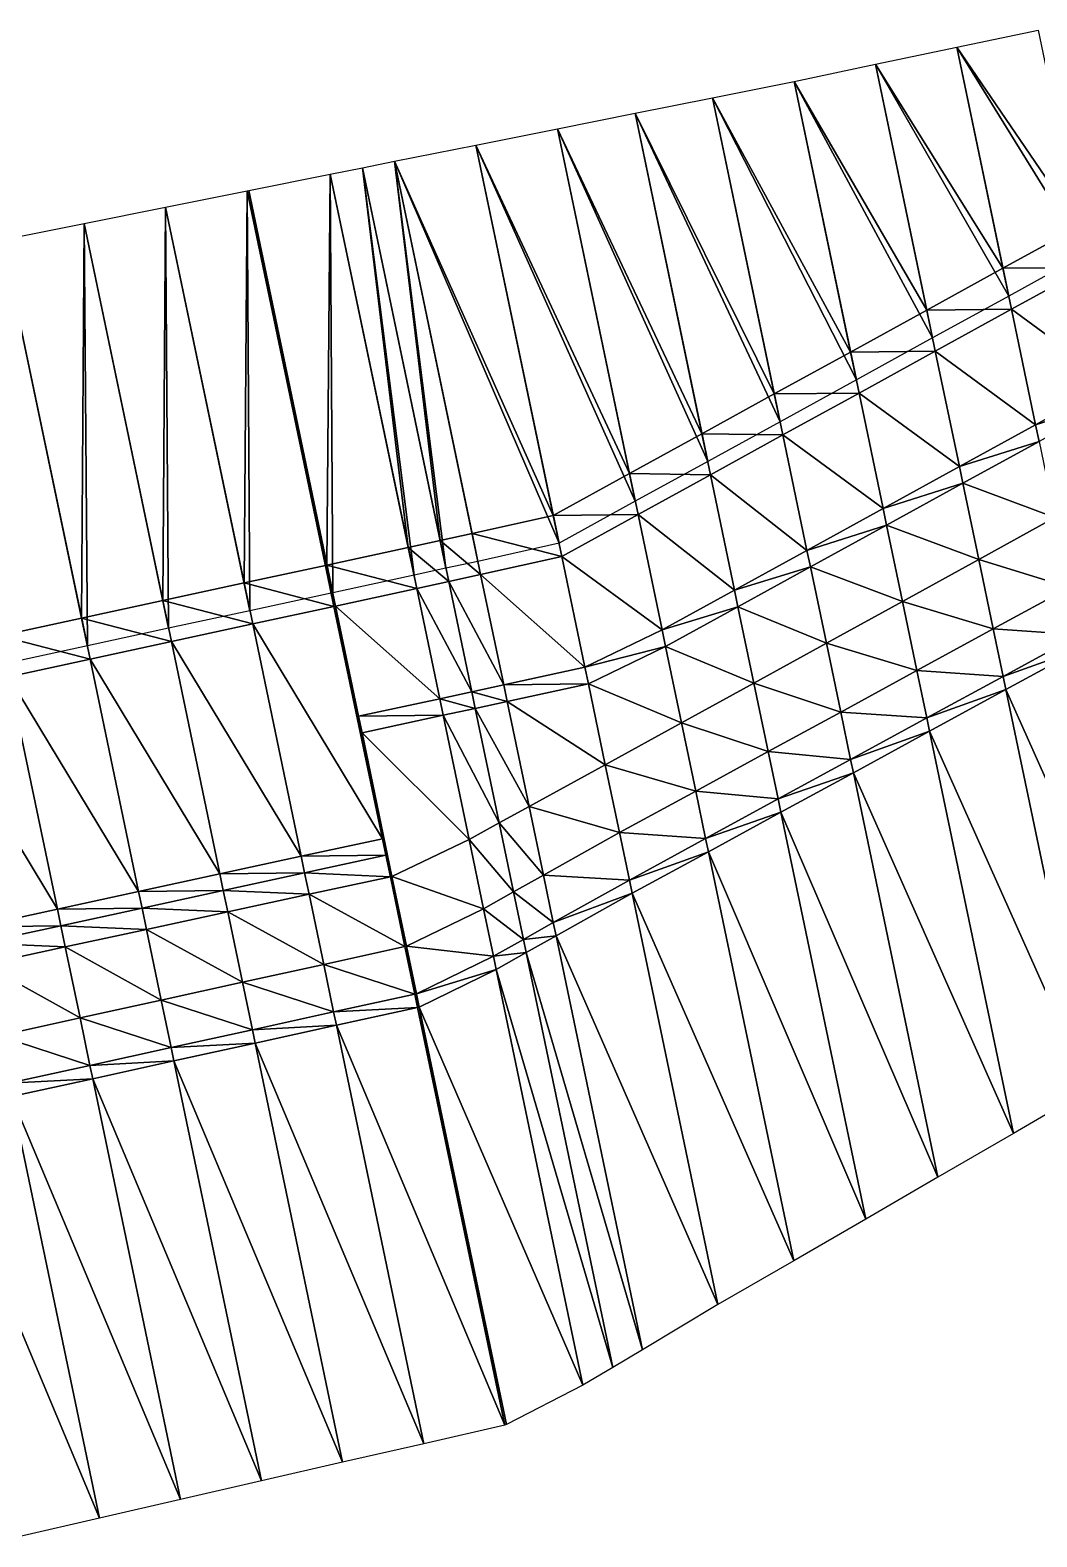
# Model space of a CAD drawing. Header units: metres. Extents: x 1882598 to 1885460, y 3171405 to 3171756.
# Drawn here: x 1883361.05 to 1883373.16, y 3171629.81 to 3171647.92 of the extents above; entities that cross this region are included whole.
import ezdxf

# ---------------------------------------------------------------- set-up
doc = ezdxf.new("R2010")
doc.units = ezdxf.units.M
doc.header["$MEASUREMENT"] = 0
doc.layers.add('Triangles surfaces projet', color=7, linetype='Continuous', true_color=0x848484)

msp = doc.modelspace()

# ---------------------------------------------------------------- linework, layer by layer
at = {"layer": 'Triangles surfaces projet'}
for points in [[(1883372.2, 3171647.718, 150.396), (1883373.179, 3171647.924, 150.397), (1883373.671, 3171645.563, 150.339), (1883372.2, 3171647.718, 150.396)], [(1883373.179, 3171647.924, 150.75), (1883373.741, 3171645.229, 150.681), (1883372.2, 3171647.718, 150.749), (1883373.179, 3171647.924, 150.75)], [(1883372.755, 3171645.06, 150.331), (1883371.221, 3171647.513, 150.395), (1883372.2, 3171647.718, 150.396), (1883372.755, 3171645.06, 150.331)], [(1883372.2, 3171647.718, 150.749), (1883372.825, 3171644.726, 150.672), (1883371.221, 3171647.513, 150.748), (1883372.2, 3171647.718, 150.749)], [(1883373.671, 3171645.563, 150.339), (1883372.755, 3171645.06, 150.331), (1883372.2, 3171647.718, 150.396), (1883373.671, 3171645.563, 150.339)], [(1883373.741, 3171645.229, 150.681), (1883372.825, 3171644.726, 150.672), (1883372.2, 3171647.718, 150.749), (1883373.741, 3171645.229, 150.681)], [(1883371.221, 3171647.513, 150.395), (1883371.838, 3171644.556, 150.322), (1883370.243, 3171647.307, 150.395), (1883371.221, 3171647.513, 150.395)], [(1883371.221, 3171647.513, 150.748), (1883371.908, 3171644.222, 150.664), (1883370.243, 3171647.307, 150.747), (1883371.221, 3171647.513, 150.748)], [(1883371.221, 3171647.513, 150.395), (1883372.755, 3171645.06, 150.331), (1883371.838, 3171644.556, 150.322), (1883371.221, 3171647.513, 150.395)], [(1883372.825, 3171644.726, 150.672), (1883371.908, 3171644.222, 150.664), (1883371.221, 3171647.513, 150.748), (1883372.825, 3171644.726, 150.672)], [(1883370.243, 3171647.307, 150.395), (1883370.922, 3171644.053, 150.314), (1883369.262, 3171647.111, 150.394), (1883370.243, 3171647.307, 150.395)], [(1883370.243, 3171647.307, 150.747), (1883370.992, 3171643.719, 150.656), (1883369.262, 3171647.111, 150.747), (1883370.243, 3171647.307, 150.747)], [(1883370.922, 3171644.053, 150.314), (1883370.243, 3171647.307, 150.395), (1883371.838, 3171644.556, 150.322), (1883370.922, 3171644.053, 150.314)], [(1883371.908, 3171644.222, 150.664), (1883370.992, 3171643.719, 150.656), (1883370.243, 3171647.307, 150.747), (1883371.908, 3171644.222, 150.664)], [(1883369.262, 3171647.111, 150.394), (1883370.005, 3171643.55, 150.306), (1883368.33, 3171646.924, 150.394), (1883369.262, 3171647.111, 150.394)], [(1883369.262, 3171647.111, 150.747), (1883370.075, 3171643.215, 150.647), (1883368.33, 3171646.924, 150.746), (1883369.262, 3171647.111, 150.747)], [(1883369.262, 3171647.111, 150.394), (1883370.922, 3171644.053, 150.314), (1883370.005, 3171643.55, 150.306), (1883369.262, 3171647.111, 150.394)], [(1883370.992, 3171643.719, 150.656), (1883370.075, 3171643.215, 150.647), (1883369.262, 3171647.111, 150.747), (1883370.992, 3171643.719, 150.656)], [(1883369.134, 3171643.071, 150.298), (1883367.397, 3171646.738, 150.393), (1883368.33, 3171646.924, 150.394), (1883369.134, 3171643.071, 150.298)], [(1883368.33, 3171646.924, 150.746), (1883369.204, 3171642.737, 150.639), (1883367.397, 3171646.738, 150.746), (1883368.33, 3171646.924, 150.746)], [(1883368.33, 3171646.924, 150.394), (1883370.005, 3171643.55, 150.306), (1883369.134, 3171643.071, 150.298), (1883368.33, 3171646.924, 150.394)], [(1883370.075, 3171643.215, 150.647), (1883369.204, 3171642.737, 150.639), (1883368.33, 3171646.924, 150.746), (1883370.075, 3171643.215, 150.647)], [(1883367.397, 3171646.738, 150.393), (1883368.263, 3171642.593, 150.29), (1883366.417, 3171646.542, 150.393), (1883367.397, 3171646.738, 150.393)], [(1883367.397, 3171646.738, 150.746), (1883368.333, 3171642.258, 150.631), (1883366.417, 3171646.542, 150.745), (1883367.397, 3171646.738, 150.746)], [(1883367.397, 3171646.738, 150.393), (1883369.134, 3171643.071, 150.298), (1883368.263, 3171642.593, 150.29), (1883367.397, 3171646.738, 150.393)], [(1883369.204, 3171642.737, 150.639), (1883368.333, 3171642.258, 150.631), (1883367.397, 3171646.738, 150.746), (1883369.204, 3171642.737, 150.639)], [(1883365.436, 3171646.346, 150.392), (1883366.417, 3171646.542, 150.393), (1883367.346, 3171642.089, 150.281), (1883365.436, 3171646.346, 150.392)], [(1883366.417, 3171646.542, 150.745), (1883367.416, 3171641.755, 150.623), (1883365.436, 3171646.346, 150.745), (1883366.417, 3171646.542, 150.745)], [(1883367.346, 3171642.089, 150.281), (1883366.417, 3171646.542, 150.393), (1883368.263, 3171642.593, 150.29), (1883367.346, 3171642.089, 150.281)], [(1883368.333, 3171642.258, 150.631), (1883367.416, 3171641.755, 150.623), (1883366.417, 3171646.542, 150.745), (1883368.333, 3171642.258, 150.631)], [(1883365.986, 3171641.787, 150.28), (1883365.051, 3171646.269, 150.392), (1883365.436, 3171646.346, 150.392), (1883365.986, 3171641.787, 150.28)], [(1883365.436, 3171646.346, 150.745), (1883366.056, 3171641.452, 150.621), (1883365.051, 3171646.269, 150.744), (1883365.436, 3171646.346, 150.745)], [(1883367.346, 3171642.089, 150.281), (1883366.371, 3171641.87, 150.28), (1883365.436, 3171646.346, 150.392), (1883367.346, 3171642.089, 150.281)], [(1883365.986, 3171641.787, 150.28), (1883365.436, 3171646.346, 150.392), (1883366.371, 3171641.87, 150.28), (1883365.986, 3171641.787, 150.28)], [(1883366.44, 3171641.536, 150.622), (1883366.056, 3171641.452, 150.621), (1883365.436, 3171646.346, 150.745), (1883366.44, 3171641.536, 150.622)], [(1883367.416, 3171641.755, 150.623), (1883366.44, 3171641.536, 150.622), (1883365.436, 3171646.346, 150.745), (1883367.416, 3171641.755, 150.623)], [(1883363.684, 3171645.996, 150.391), (1883364.665, 3171646.192, 150.392), (1883364.625, 3171641.492, 150.278), (1883363.684, 3171645.996, 150.391)], [(1883364.665, 3171646.192, 150.744), (1883364.694, 3171641.158, 150.62), (1883363.684, 3171645.996, 150.744), (1883364.665, 3171646.192, 150.744)], [(1883365.602, 3171641.704, 150.279), (1883364.625, 3171641.492, 150.278), (1883364.665, 3171646.192, 150.392), (1883365.602, 3171641.704, 150.279)], [(1883365.051, 3171646.269, 150.392), (1883365.602, 3171641.704, 150.279), (1883364.665, 3171646.192, 150.392), (1883365.051, 3171646.269, 150.392)], [(1883365.051, 3171646.269, 150.744), (1883365.672, 3171641.369, 150.621), (1883364.665, 3171646.192, 150.744), (1883365.051, 3171646.269, 150.744)], [(1883365.672, 3171641.369, 150.621), (1883364.694, 3171641.158, 150.62), (1883364.665, 3171646.192, 150.744), (1883365.672, 3171641.369, 150.621)], [(1883365.051, 3171646.269, 150.392), (1883365.986, 3171641.787, 150.28), (1883365.602, 3171641.704, 150.279), (1883365.051, 3171646.269, 150.392)], [(1883366.056, 3171641.452, 150.621), (1883365.672, 3171641.369, 150.621), (1883365.051, 3171646.269, 150.744), (1883366.056, 3171641.452, 150.621)], [(1883362.684, 3171645.796, 150.39), (1883363.665, 3171645.992, 150.391), (1883363.628, 3171641.277, 150.278), (1883362.684, 3171645.796, 150.39)], [(1883363.665, 3171645.992, 150.744), (1883363.697, 3171640.942, 150.619), (1883362.684, 3171645.796, 150.743), (1883363.665, 3171645.992, 150.744)], [(1883364.605, 3171641.488, 150.278), (1883363.628, 3171641.277, 150.278), (1883363.665, 3171645.992, 150.391), (1883364.605, 3171641.488, 150.278)], [(1883364.605, 3171641.488, 150.278), (1883363.665, 3171645.992, 150.391), (1883363.684, 3171645.996, 150.391), (1883364.605, 3171641.488, 150.278)], [(1883363.684, 3171645.996, 150.744), (1883364.675, 3171641.154, 150.62), (1883363.665, 3171645.992, 150.744), (1883363.684, 3171645.996, 150.744)], [(1883364.675, 3171641.154, 150.62), (1883363.697, 3171640.942, 150.619), (1883363.665, 3171645.992, 150.744), (1883364.675, 3171641.154, 150.62)], [(1883363.684, 3171645.996, 150.391), (1883364.625, 3171641.492, 150.278), (1883364.605, 3171641.488, 150.278), (1883363.684, 3171645.996, 150.391)], [(1883364.694, 3171641.158, 150.62), (1883364.675, 3171641.154, 150.62), (1883363.684, 3171645.996, 150.744), (1883364.694, 3171641.158, 150.62)], [(1883362.684, 3171645.796, 150.39), (1883362.65, 3171641.065, 150.277), (1883361.704, 3171645.6, 150.39), (1883362.684, 3171645.796, 150.39)], [(1883362.684, 3171645.796, 150.743), (1883362.72, 3171640.731, 150.618), (1883361.704, 3171645.6, 150.742), (1883362.684, 3171645.796, 150.743)], [(1883362.65, 3171641.065, 150.277), (1883362.684, 3171645.796, 150.39), (1883363.628, 3171641.277, 150.278), (1883362.65, 3171641.065, 150.277)], [(1883363.697, 3171640.942, 150.619), (1883362.72, 3171640.731, 150.618), (1883362.684, 3171645.796, 150.743), (1883363.697, 3171640.942, 150.619)], [(1883361.704, 3171645.6, 150.39), (1883361.673, 3171640.854, 150.276), (1883360.723, 3171645.404, 150.389), (1883361.704, 3171645.6, 150.39)], [(1883361.704, 3171645.6, 150.742), (1883361.743, 3171640.519, 150.617), (1883360.723, 3171645.404, 150.742), (1883361.704, 3171645.6, 150.742)], [(1883361.704, 3171645.6, 150.39), (1883362.65, 3171641.065, 150.277), (1883361.673, 3171640.854, 150.276), (1883361.704, 3171645.6, 150.39)], [(1883362.72, 3171640.731, 150.618), (1883361.743, 3171640.519, 150.617), (1883361.704, 3171645.6, 150.742), (1883362.72, 3171640.731, 150.618)], [(1883372.755, 3171645.06, 150.331), (1883373.671, 3171645.563, 150.339), (1883373.774, 3171645.07, 150.843), (1883372.755, 3171645.06, 150.331)], [(1883360.723, 3171645.404, 150.389), (1883361.673, 3171640.854, 150.276), (1883360.695, 3171640.642, 150.275), (1883360.723, 3171645.404, 150.389)], [(1883361.743, 3171640.519, 150.617), (1883360.765, 3171640.308, 150.616), (1883360.723, 3171645.404, 150.742), (1883361.743, 3171640.519, 150.617)], [(1883371.838, 3171644.556, 150.322), (1883372.755, 3171645.06, 150.331), (1883372.858, 3171644.567, 150.835), (1883371.838, 3171644.556, 150.322)], [(1883372.858, 3171644.567, 150.835), (1883372.755, 3171645.06, 150.331), (1883373.774, 3171645.07, 150.843), (1883372.858, 3171644.567, 150.835)], [(1883373.774, 3171645.07, 150.843), (1883374.064, 3171643.682, 150.872), (1883372.858, 3171644.567, 150.835), (1883373.774, 3171645.07, 150.843)], [(1883371.838, 3171644.556, 150.322), (1883371.941, 3171644.063, 150.826), (1883370.922, 3171644.053, 150.314), (1883371.838, 3171644.556, 150.322)], [(1883371.941, 3171644.063, 150.826), (1883371.838, 3171644.556, 150.322), (1883372.858, 3171644.567, 150.835), (1883371.941, 3171644.063, 150.826)], [(1883371.941, 3171644.063, 150.826), (1883372.858, 3171644.567, 150.835), (1883373.147, 3171643.178, 150.863), (1883371.941, 3171644.063, 150.826)], [(1883374.064, 3171643.682, 150.872), (1883373.147, 3171643.178, 150.863), (1883372.858, 3171644.567, 150.835), (1883374.064, 3171643.682, 150.872)], [(1883370.005, 3171643.55, 150.306), (1883370.922, 3171644.053, 150.314), (1883371.025, 3171643.56, 150.818), (1883370.005, 3171643.55, 150.306)], [(1883371.025, 3171643.56, 150.818), (1883370.922, 3171644.053, 150.314), (1883371.941, 3171644.063, 150.826), (1883371.025, 3171643.56, 150.818)], [(1883372.231, 3171642.675, 150.855), (1883371.025, 3171643.56, 150.818), (1883371.941, 3171644.063, 150.826), (1883372.231, 3171642.675, 150.855)], [(1883373.147, 3171643.178, 150.863), (1883372.231, 3171642.675, 150.855), (1883371.941, 3171644.063, 150.826), (1883373.147, 3171643.178, 150.863)], [(1883373.147, 3171643.178, 150.863), (1883374.064, 3171643.682, 150.872), (1883374.106, 3171643.482, 151.076), (1883373.147, 3171643.178, 150.863)], [(1883370.108, 3171643.056, 150.81), (1883369.134, 3171643.071, 150.298), (1883370.005, 3171643.55, 150.306), (1883370.108, 3171643.056, 150.81)], [(1883370.005, 3171643.55, 150.306), (1883371.025, 3171643.56, 150.818), (1883370.108, 3171643.056, 150.81), (1883370.005, 3171643.55, 150.306)], [(1883370.108, 3171643.056, 150.81), (1883371.025, 3171643.56, 150.818), (1883371.315, 3171642.171, 150.846), (1883370.108, 3171643.056, 150.81)], [(1883372.231, 3171642.675, 150.855), (1883371.315, 3171642.171, 150.846), (1883371.025, 3171643.56, 150.818), (1883372.231, 3171642.675, 150.855)], [(1883373.147, 3171643.178, 150.863), (1883374.106, 3171643.482, 151.076), (1883373.189, 3171642.978, 151.067), (1883373.147, 3171643.178, 150.863)], [(1883369.134, 3171643.071, 150.298), (1883369.237, 3171642.578, 150.802), (1883368.263, 3171642.593, 150.29), (1883369.134, 3171643.071, 150.298)], [(1883369.237, 3171642.578, 150.802), (1883369.134, 3171643.071, 150.298), (1883370.108, 3171643.056, 150.81), (1883369.237, 3171642.578, 150.802)], [(1883370.108, 3171643.056, 150.81), (1883370.398, 3171641.668, 150.838), (1883369.237, 3171642.578, 150.802), (1883370.108, 3171643.056, 150.81)], [(1883370.108, 3171643.056, 150.81), (1883371.315, 3171642.171, 150.846), (1883370.398, 3171641.668, 150.838), (1883370.108, 3171643.056, 150.81)], [(1883373.189, 3171642.978, 151.067), (1883372.231, 3171642.675, 150.855), (1883373.147, 3171643.178, 150.863), (1883373.189, 3171642.978, 151.067)], [(1883372.231, 3171642.675, 150.855), (1883373.189, 3171642.978, 151.067), (1883372.273, 3171642.475, 151.059), (1883372.231, 3171642.675, 150.855)], [(1883373.189, 3171642.978, 151.067), (1883373.381, 3171642.062, 151.086), (1883372.273, 3171642.475, 151.059), (1883373.189, 3171642.978, 151.067)], [(1883368.366, 3171642.099, 150.794), (1883367.346, 3171642.089, 150.281), (1883368.263, 3171642.593, 150.29), (1883368.366, 3171642.099, 150.794)], [(1883368.366, 3171642.099, 150.794), (1883368.263, 3171642.593, 150.29), (1883369.237, 3171642.578, 150.802), (1883368.366, 3171642.099, 150.794)], [(1883368.366, 3171642.099, 150.794), (1883369.237, 3171642.578, 150.802), (1883369.527, 3171641.19, 150.83), (1883368.366, 3171642.099, 150.794)], [(1883369.527, 3171641.19, 150.83), (1883369.237, 3171642.578, 150.802), (1883370.398, 3171641.668, 150.838), (1883369.527, 3171641.19, 150.83)], [(1883371.315, 3171642.171, 150.846), (1883372.231, 3171642.675, 150.855), (1883372.273, 3171642.475, 151.059), (1883371.315, 3171642.171, 150.846)], [(1883372.273, 3171642.475, 151.059), (1883371.356, 3171641.972, 151.05), (1883371.315, 3171642.171, 150.846), (1883372.273, 3171642.475, 151.059)], [(1883372.464, 3171641.558, 151.078), (1883371.356, 3171641.972, 151.05), (1883372.273, 3171642.475, 151.059), (1883372.464, 3171641.558, 151.078)], [(1883373.381, 3171642.062, 151.086), (1883372.464, 3171641.558, 151.078), (1883372.273, 3171642.475, 151.059), (1883373.381, 3171642.062, 151.086)], [(1883371.315, 3171642.171, 150.846), (1883371.356, 3171641.972, 151.05), (1883370.398, 3171641.668, 150.838), (1883371.315, 3171642.171, 150.846)], [(1883367.346, 3171642.089, 150.281), (1883367.449, 3171641.596, 150.785), (1883366.371, 3171641.87, 150.28), (1883367.346, 3171642.089, 150.281)], [(1883367.449, 3171641.596, 150.785), (1883367.346, 3171642.089, 150.281), (1883368.366, 3171642.099, 150.794), (1883367.449, 3171641.596, 150.785)], [(1883367.449, 3171641.596, 150.785), (1883368.366, 3171642.099, 150.794), (1883368.656, 3171640.711, 150.822), (1883367.449, 3171641.596, 150.785)], [(1883368.656, 3171640.711, 150.822), (1883368.366, 3171642.099, 150.794), (1883369.527, 3171641.19, 150.83), (1883368.656, 3171640.711, 150.822)], [(1883370.44, 3171641.468, 151.042), (1883370.398, 3171641.668, 150.838), (1883371.356, 3171641.972, 151.05), (1883370.44, 3171641.468, 151.042)], [(1883370.44, 3171641.468, 151.042), (1883371.356, 3171641.972, 151.05), (1883371.548, 3171641.055, 151.069), (1883370.44, 3171641.468, 151.042)], [(1883371.548, 3171641.055, 151.069), (1883371.356, 3171641.972, 151.05), (1883372.464, 3171641.558, 151.078), (1883371.548, 3171641.055, 151.069)], [(1883372.464, 3171641.558, 151.078), (1883373.381, 3171642.062, 151.086), (1883373.556, 3171641.223, 150.229), (1883372.464, 3171641.558, 151.078)], [(1883366.089, 3171641.293, 150.784), (1883365.602, 3171641.704, 150.279), (1883365.986, 3171641.787, 150.28), (1883366.089, 3171641.293, 150.784)], [(1883365.986, 3171641.787, 150.28), (1883366.371, 3171641.87, 150.28), (1883366.473, 3171641.377, 150.784), (1883365.986, 3171641.787, 150.28)], [(1883366.089, 3171641.293, 150.784), (1883365.986, 3171641.787, 150.28), (1883366.473, 3171641.377, 150.784), (1883366.089, 3171641.293, 150.784)], [(1883366.473, 3171641.377, 150.784), (1883366.371, 3171641.87, 150.28), (1883367.449, 3171641.596, 150.785), (1883366.473, 3171641.377, 150.784)], [(1883365.602, 3171641.704, 150.279), (1883365.705, 3171641.21, 150.783), (1883364.625, 3171641.492, 150.278), (1883365.602, 3171641.704, 150.279)], [(1883365.602, 3171641.704, 150.279), (1883366.089, 3171641.293, 150.784), (1883365.705, 3171641.21, 150.783), (1883365.602, 3171641.704, 150.279)], [(1883369.527, 3171641.19, 150.83), (1883370.398, 3171641.668, 150.838), (1883370.44, 3171641.468, 151.042), (1883369.527, 3171641.19, 150.83)], [(1883364.605, 3171641.488, 150.278), (1883364.708, 3171640.995, 150.782), (1883363.628, 3171641.277, 150.278), (1883364.605, 3171641.488, 150.278)], [(1883364.605, 3171641.488, 150.278), (1883364.625, 3171641.492, 150.278), (1883364.727, 3171640.999, 150.782), (1883364.605, 3171641.488, 150.278)], [(1883364.605, 3171641.488, 150.278), (1883364.727, 3171640.999, 150.782), (1883364.708, 3171640.995, 150.782), (1883364.605, 3171641.488, 150.278)], [(1883364.625, 3171641.492, 150.278), (1883365.705, 3171641.21, 150.783), (1883364.727, 3171640.999, 150.782), (1883364.625, 3171641.492, 150.278)], [(1883367.728, 3171640.262, 150.813), (1883366.473, 3171641.377, 150.784), (1883367.449, 3171641.596, 150.785), (1883367.728, 3171640.262, 150.813)], [(1883368.656, 3171640.711, 150.822), (1883367.728, 3171640.262, 150.813), (1883367.449, 3171641.596, 150.785), (1883368.656, 3171640.711, 150.822)], [(1883369.568, 3171640.99, 151.034), (1883369.527, 3171641.19, 150.83), (1883370.44, 3171641.468, 151.042), (1883369.568, 3171640.99, 151.034)], [(1883369.568, 3171640.99, 151.034), (1883370.44, 3171641.468, 151.042), (1883370.631, 3171640.552, 151.061), (1883369.568, 3171640.99, 151.034)], [(1883370.631, 3171640.552, 151.061), (1883370.44, 3171641.468, 151.042), (1883371.548, 3171641.055, 151.069), (1883370.631, 3171640.552, 151.061)], [(1883372.464, 3171641.558, 151.078), (1883372.638, 3171640.723, 150.225), (1883371.548, 3171641.055, 151.069), (1883372.464, 3171641.558, 151.078)], [(1883372.464, 3171641.558, 151.078), (1883373.556, 3171641.223, 150.229), (1883372.638, 3171640.723, 150.225), (1883372.464, 3171641.558, 151.078)], [(1883363.731, 3171640.783, 150.781), (1883362.65, 3171641.065, 150.277), (1883363.628, 3171641.277, 150.278), (1883363.731, 3171640.783, 150.781)], [(1883364.708, 3171640.995, 150.782), (1883363.731, 3171640.783, 150.781), (1883363.628, 3171641.277, 150.278), (1883364.708, 3171640.995, 150.782)], [(1883366.089, 3171641.293, 150.784), (1883366.366, 3171639.967, 150.811), (1883365.705, 3171641.21, 150.783), (1883366.089, 3171641.293, 150.784)], [(1883366.473, 3171641.377, 150.784), (1883366.75, 3171640.051, 150.811), (1883366.089, 3171641.293, 150.784), (1883366.473, 3171641.377, 150.784)], [(1883366.089, 3171641.293, 150.784), (1883366.75, 3171640.051, 150.811), (1883366.366, 3171639.967, 150.811), (1883366.089, 3171641.293, 150.784)], [(1883366.473, 3171641.377, 150.784), (1883367.728, 3171640.262, 150.813), (1883366.75, 3171640.051, 150.811), (1883366.473, 3171641.377, 150.784)], [(1883362.753, 3171640.572, 150.781), (1883361.673, 3171640.854, 150.276), (1883362.65, 3171641.065, 150.277), (1883362.753, 3171640.572, 150.781)], [(1883362.753, 3171640.572, 150.781), (1883362.65, 3171641.065, 150.277), (1883363.731, 3171640.783, 150.781), (1883362.753, 3171640.572, 150.781)], [(1883365.982, 3171639.884, 150.81), (1883364.727, 3171640.999, 150.782), (1883365.705, 3171641.21, 150.783), (1883365.982, 3171639.884, 150.81)], [(1883365.982, 3171639.884, 150.81), (1883365.705, 3171641.21, 150.783), (1883366.366, 3171639.967, 150.811), (1883365.982, 3171639.884, 150.81)], [(1883369.568, 3171640.99, 151.034), (1883368.656, 3171640.711, 150.822), (1883369.527, 3171641.19, 150.83), (1883369.568, 3171640.99, 151.034)], [(1883373.675, 3171640.652, 150.229), (1883372.638, 3171640.723, 150.225), (1883373.556, 3171641.223, 150.229), (1883373.675, 3171640.652, 150.229)], [(1883363.731, 3171640.783, 150.781), (1883364.708, 3171640.995, 150.782), (1883365.291, 3171638.2, 150.84), (1883363.731, 3171640.783, 150.781)], [(1883365.004, 3171639.673, 150.81), (1883364.708, 3171640.995, 150.782), (1883364.727, 3171640.999, 150.782), (1883365.004, 3171639.673, 150.81)], [(1883364.708, 3171640.995, 150.782), (1883365.004, 3171639.673, 150.81), (1883365.291, 3171638.2, 150.84), (1883364.708, 3171640.995, 150.782)], [(1883365.004, 3171639.673, 150.81), (1883364.727, 3171640.999, 150.782), (1883365.982, 3171639.884, 150.81), (1883365.004, 3171639.673, 150.81)], [(1883368.656, 3171640.711, 150.822), (1883369.568, 3171640.99, 151.034), (1883368.697, 3171640.511, 151.026), (1883368.656, 3171640.711, 150.822)], [(1883369.76, 3171640.073, 151.053), (1883368.697, 3171640.511, 151.026), (1883369.568, 3171640.99, 151.034), (1883369.76, 3171640.073, 151.053)], [(1883369.76, 3171640.073, 151.053), (1883369.568, 3171640.99, 151.034), (1883370.631, 3171640.552, 151.061), (1883369.76, 3171640.073, 151.053)], [(1883371.548, 3171641.055, 151.069), (1883371.721, 3171640.224, 150.22), (1883370.631, 3171640.552, 151.061), (1883371.548, 3171641.055, 151.069)], [(1883371.548, 3171641.055, 151.069), (1883372.638, 3171640.723, 150.225), (1883371.721, 3171640.224, 150.22), (1883371.548, 3171641.055, 151.069)], [(1883361.776, 3171640.36, 150.78), (1883360.695, 3171640.642, 150.275), (1883361.673, 3171640.854, 150.276), (1883361.776, 3171640.36, 150.78)], [(1883361.673, 3171640.854, 150.276), (1883362.753, 3171640.572, 150.781), (1883361.776, 3171640.36, 150.78), (1883361.673, 3171640.854, 150.276)], [(1883363.731, 3171640.783, 150.781), (1883364.314, 3171637.989, 150.839), (1883362.753, 3171640.572, 150.781), (1883363.731, 3171640.783, 150.781)], [(1883363.731, 3171640.783, 150.781), (1883365.291, 3171638.2, 150.84), (1883364.314, 3171637.989, 150.839), (1883363.731, 3171640.783, 150.781)], [(1883368.697, 3171640.511, 151.026), (1883367.728, 3171640.262, 150.813), (1883368.656, 3171640.711, 150.822), (1883368.697, 3171640.511, 151.026)], [(1883371.721, 3171640.224, 150.22), (1883372.638, 3171640.723, 150.225), (1883372.757, 3171640.153, 150.225), (1883371.721, 3171640.224, 150.22)], [(1883372.757, 3171640.153, 150.225), (1883372.638, 3171640.723, 150.225), (1883373.675, 3171640.652, 150.229), (1883372.757, 3171640.153, 150.225)], [(1883360.798, 3171640.149, 150.779), (1883360.695, 3171640.642, 150.275), (1883361.776, 3171640.36, 150.78), (1883360.798, 3171640.149, 150.779)], [(1883361.776, 3171640.36, 150.78), (1883362.753, 3171640.572, 150.781), (1883363.336, 3171637.777, 150.838), (1883361.776, 3171640.36, 150.78)], [(1883363.336, 3171637.777, 150.838), (1883362.753, 3171640.572, 150.781), (1883364.314, 3171637.989, 150.839), (1883363.336, 3171637.777, 150.838)], [(1883369.76, 3171640.073, 151.053), (1883370.631, 3171640.552, 151.061), (1883370.804, 3171639.724, 150.215), (1883369.76, 3171640.073, 151.053)], [(1883370.804, 3171639.724, 150.215), (1883370.631, 3171640.552, 151.061), (1883371.721, 3171640.224, 150.22), (1883370.804, 3171639.724, 150.215)], [(1883373.675, 3171640.652, 150.229), (1883373.708, 3171640.493, 150.392), (1883372.757, 3171640.153, 150.225), (1883373.675, 3171640.652, 150.229)], [(1883361.776, 3171640.36, 150.78), (1883362.359, 3171637.566, 150.837), (1883360.798, 3171640.149, 150.779), (1883361.776, 3171640.36, 150.78)], [(1883363.336, 3171637.777, 150.838), (1883362.359, 3171637.566, 150.837), (1883361.776, 3171640.36, 150.78), (1883363.336, 3171637.777, 150.838)], [(1883368.697, 3171640.511, 151.026), (1883367.769, 3171640.062, 151.017), (1883367.728, 3171640.262, 150.813), (1883368.697, 3171640.511, 151.026)], [(1883368.697, 3171640.511, 151.026), (1883368.889, 3171639.595, 151.045), (1883367.769, 3171640.062, 151.017), (1883368.697, 3171640.511, 151.026)], [(1883368.889, 3171639.595, 151.045), (1883368.697, 3171640.511, 151.026), (1883369.76, 3171640.073, 151.053), (1883368.889, 3171639.595, 151.045)], [(1883372.757, 3171640.153, 150.225), (1883373.708, 3171640.493, 150.392), (1883372.791, 3171639.993, 150.388), (1883372.757, 3171640.153, 150.225)], [(1883373.708, 3171640.493, 150.392), (1883374.704, 3171635.722, 153.641), (1883372.791, 3171639.993, 150.388), (1883373.708, 3171640.493, 150.392)], [(1883367.769, 3171640.062, 151.017), (1883366.75, 3171640.051, 150.811), (1883367.728, 3171640.262, 150.813), (1883367.769, 3171640.062, 151.017)], [(1883371.84, 3171639.653, 150.22), (1883370.804, 3171639.724, 150.215), (1883371.721, 3171640.224, 150.22), (1883371.84, 3171639.653, 150.22)], [(1883371.84, 3171639.653, 150.22), (1883371.721, 3171640.224, 150.22), (1883372.757, 3171640.153, 150.225), (1883371.84, 3171639.653, 150.22)], [(1883371.84, 3171639.653, 150.22), (1883372.757, 3171640.153, 150.225), (1883372.791, 3171639.993, 150.388), (1883371.84, 3171639.653, 150.22)], [(1883359.821, 3171639.937, 150.778), (1883360.798, 3171640.149, 150.779), (1883361.382, 3171637.355, 150.836), (1883359.821, 3171639.937, 150.778)], [(1883362.359, 3171637.566, 150.837), (1883361.382, 3171637.355, 150.836), (1883360.798, 3171640.149, 150.779), (1883362.359, 3171637.566, 150.837)], [(1883366.75, 3171640.051, 150.811), (1883366.792, 3171639.851, 151.015), (1883366.366, 3171639.967, 150.811), (1883366.75, 3171640.051, 150.811)], [(1883366.792, 3171639.851, 151.015), (1883366.75, 3171640.051, 150.811), (1883367.769, 3171640.062, 151.017), (1883366.792, 3171639.851, 151.015)], [(1883366.792, 3171639.851, 151.015), (1883367.769, 3171640.062, 151.017), (1883367.972, 3171639.091, 151.036), (1883366.792, 3171639.851, 151.015)], [(1883367.972, 3171639.091, 151.036), (1883367.769, 3171640.062, 151.017), (1883368.889, 3171639.595, 151.045), (1883367.972, 3171639.091, 151.036)], [(1883369.932, 3171639.249, 150.211), (1883368.889, 3171639.595, 151.045), (1883369.76, 3171640.073, 151.053), (1883369.932, 3171639.249, 150.211)], [(1883369.76, 3171640.073, 151.053), (1883370.804, 3171639.724, 150.215), (1883369.932, 3171639.249, 150.211), (1883369.76, 3171640.073, 151.053)], [(1883372.791, 3171639.993, 150.388), (1883371.873, 3171639.493, 150.383), (1883371.84, 3171639.653, 150.22), (1883372.791, 3171639.993, 150.388)], [(1883371.873, 3171639.493, 150.383), (1883372.791, 3171639.993, 150.388), (1883373.794, 3171635.188, 153.66), (1883371.873, 3171639.493, 150.383)], [(1883372.791, 3171639.993, 150.388), (1883374.704, 3171635.722, 153.641), (1883373.794, 3171635.188, 153.66), (1883372.791, 3171639.993, 150.388)], [(1883360.404, 3171637.143, 150.835), (1883359.821, 3171639.937, 150.778), (1883361.382, 3171637.355, 150.836), (1883360.404, 3171637.143, 150.835)], [(1883365.004, 3171639.673, 150.81), (1883365.982, 3171639.884, 150.81), (1883366.023, 3171639.685, 151.015), (1883365.004, 3171639.673, 150.81)], [(1883365.982, 3171639.884, 150.81), (1883366.366, 3171639.967, 150.811), (1883366.408, 3171639.768, 151.015), (1883365.982, 3171639.884, 150.81)], [(1883366.023, 3171639.685, 151.015), (1883365.982, 3171639.884, 150.81), (1883366.408, 3171639.768, 151.015), (1883366.023, 3171639.685, 151.015)], [(1883366.366, 3171639.967, 150.811), (1883366.792, 3171639.851, 151.015), (1883366.408, 3171639.768, 151.015), (1883366.366, 3171639.967, 150.811)], [(1883367.056, 3171638.588, 151.041), (1883366.408, 3171639.768, 151.015), (1883366.792, 3171639.851, 151.015), (1883367.056, 3171638.588, 151.041)], [(1883367.056, 3171638.588, 151.041), (1883366.792, 3171639.851, 151.015), (1883367.972, 3171639.091, 151.036), (1883367.056, 3171638.588, 151.041)], [(1883366.023, 3171639.685, 151.015), (1883365.046, 3171639.473, 151.014), (1883365.004, 3171639.673, 150.81), (1883366.023, 3171639.685, 151.015)], [(1883365.291, 3171638.2, 150.84), (1883365.004, 3171639.673, 150.81), (1883365.046, 3171639.473, 151.014), (1883365.291, 3171638.2, 150.84)], [(1883366.335, 3171638.192, 151.045), (1883365.046, 3171639.473, 151.014), (1883366.023, 3171639.685, 151.015), (1883366.335, 3171638.192, 151.045)], [(1883366.695, 3171638.39, 151.043), (1883366.023, 3171639.685, 151.015), (1883366.408, 3171639.768, 151.015), (1883366.695, 3171638.39, 151.043)], [(1883366.695, 3171638.39, 151.043), (1883366.335, 3171638.192, 151.045), (1883366.023, 3171639.685, 151.015), (1883366.695, 3171638.39, 151.043)], [(1883366.695, 3171638.39, 151.043), (1883366.408, 3171639.768, 151.015), (1883367.056, 3171638.588, 151.041), (1883366.695, 3171638.39, 151.043)], [(1883370.804, 3171639.724, 150.215), (1883370.923, 3171639.154, 150.215), (1883369.932, 3171639.249, 150.211), (1883370.804, 3171639.724, 150.215)], [(1883371.84, 3171639.653, 150.22), (1883370.923, 3171639.154, 150.215), (1883370.804, 3171639.724, 150.215), (1883371.84, 3171639.653, 150.22)], [(1883371.84, 3171639.653, 150.22), (1883371.873, 3171639.493, 150.383), (1883370.923, 3171639.154, 150.215), (1883371.84, 3171639.653, 150.22)], [(1883365.046, 3171639.473, 151.014), (1883365.333, 3171638.001, 151.044), (1883365.291, 3171638.2, 150.84), (1883365.046, 3171639.473, 151.014)], [(1883365.406, 3171637.748, 151.049), (1883365.333, 3171638.001, 151.044), (1883365.046, 3171639.473, 151.014), (1883365.406, 3171637.748, 151.049)], [(1883365.046, 3171639.473, 151.014), (1883366.335, 3171638.192, 151.045), (1883365.406, 3171637.748, 151.049), (1883365.046, 3171639.473, 151.014)], [(1883368.889, 3171639.595, 151.045), (1883369.06, 3171638.774, 150.207), (1883367.972, 3171639.091, 151.036), (1883368.889, 3171639.595, 151.045)], [(1883369.06, 3171638.774, 150.207), (1883368.889, 3171639.595, 151.045), (1883369.932, 3171639.249, 150.211), (1883369.06, 3171638.774, 150.207)], [(1883370.956, 3171638.994, 150.379), (1883370.923, 3171639.154, 150.215), (1883371.873, 3171639.493, 150.383), (1883370.956, 3171638.994, 150.379)], [(1883371.873, 3171639.493, 150.383), (1883372.883, 3171634.657, 153.677), (1883370.956, 3171638.994, 150.379), (1883371.873, 3171639.493, 150.383)], [(1883372.883, 3171634.657, 153.677), (1883371.873, 3171639.493, 150.383), (1883373.794, 3171635.188, 153.66), (1883372.883, 3171634.657, 153.677)], [(1883370.051, 3171638.679, 150.211), (1883369.06, 3171638.774, 150.207), (1883369.932, 3171639.249, 150.211), (1883370.051, 3171638.679, 150.211)], [(1883369.932, 3171639.249, 150.211), (1883370.923, 3171639.154, 150.215), (1883370.051, 3171638.679, 150.211), (1883369.932, 3171639.249, 150.211)], [(1883367.972, 3171639.091, 151.036), (1883368.142, 3171638.275, 150.202), (1883367.056, 3171638.588, 151.041), (1883367.972, 3171639.091, 151.036)], [(1883369.06, 3171638.774, 150.207), (1883368.142, 3171638.275, 150.202), (1883367.972, 3171639.091, 151.036), (1883369.06, 3171638.774, 150.207)], [(1883370.956, 3171638.994, 150.379), (1883370.051, 3171638.679, 150.211), (1883370.923, 3171639.154, 150.215), (1883370.956, 3171638.994, 150.379)], [(1883370.084, 3171638.519, 150.374), (1883370.051, 3171638.679, 150.211), (1883370.956, 3171638.994, 150.379), (1883370.084, 3171638.519, 150.374)], [(1883370.956, 3171638.994, 150.379), (1883371.972, 3171634.129, 153.692), (1883370.084, 3171638.519, 150.374), (1883370.956, 3171638.994, 150.379)], [(1883371.972, 3171634.129, 153.692), (1883370.956, 3171638.994, 150.379), (1883372.883, 3171634.657, 153.677), (1883371.972, 3171634.129, 153.692)], [(1883369.179, 3171638.204, 150.207), (1883368.142, 3171638.275, 150.202), (1883369.06, 3171638.774, 150.207), (1883369.179, 3171638.204, 150.207)], [(1883370.051, 3171638.679, 150.211), (1883369.179, 3171638.204, 150.207), (1883369.06, 3171638.774, 150.207), (1883370.051, 3171638.679, 150.211)], [(1883367.228, 3171637.762, 150.198), (1883366.695, 3171638.39, 151.043), (1883367.056, 3171638.588, 151.041), (1883367.228, 3171637.762, 150.198)], [(1883368.142, 3171638.275, 150.202), (1883367.228, 3171637.762, 150.198), (1883367.056, 3171638.588, 151.041), (1883368.142, 3171638.275, 150.202)], [(1883369.179, 3171638.204, 150.207), (1883370.051, 3171638.679, 150.211), (1883370.084, 3171638.519, 150.374), (1883369.179, 3171638.204, 150.207)], [(1883366.335, 3171638.192, 151.045), (1883366.695, 3171638.39, 151.043), (1883366.868, 3171637.561, 150.196), (1883366.335, 3171638.192, 151.045)], [(1883366.695, 3171638.39, 151.043), (1883367.228, 3171637.762, 150.198), (1883366.868, 3171637.561, 150.196), (1883366.695, 3171638.39, 151.043)], [(1883370.084, 3171638.519, 150.374), (1883369.212, 3171638.044, 150.37), (1883369.179, 3171638.204, 150.207), (1883370.084, 3171638.519, 150.374)], [(1883371.105, 3171633.627, 153.706), (1883369.212, 3171638.044, 150.37), (1883370.084, 3171638.519, 150.374), (1883371.105, 3171633.627, 153.706)], [(1883370.084, 3171638.519, 150.374), (1883371.972, 3171634.129, 153.692), (1883371.105, 3171633.627, 153.706), (1883370.084, 3171638.519, 150.374)], [(1883365.291, 3171638.2, 150.84), (1883365.333, 3171638.001, 151.044), (1883364.314, 3171637.989, 150.839), (1883365.291, 3171638.2, 150.84)], [(1883366.509, 3171637.359, 150.194), (1883365.406, 3171637.748, 151.049), (1883366.335, 3171638.192, 151.045), (1883366.509, 3171637.359, 150.194)], [(1883366.868, 3171637.561, 150.196), (1883366.509, 3171637.359, 150.194), (1883366.335, 3171638.192, 151.045), (1883366.868, 3171637.561, 150.196)], [(1883368.262, 3171637.704, 150.202), (1883367.228, 3171637.762, 150.198), (1883368.142, 3171638.275, 150.202), (1883368.262, 3171637.704, 150.202)], [(1883368.142, 3171638.275, 150.202), (1883369.179, 3171638.204, 150.207), (1883368.262, 3171637.704, 150.202), (1883368.142, 3171638.275, 150.202)], [(1883369.179, 3171638.204, 150.207), (1883369.212, 3171638.044, 150.37), (1883368.262, 3171637.704, 150.202), (1883369.179, 3171638.204, 150.207)], [(1883363.336, 3171637.777, 150.838), (1883364.314, 3171637.989, 150.839), (1883364.356, 3171637.789, 151.043), (1883363.336, 3171637.777, 150.838)], [(1883364.314, 3171637.989, 150.839), (1883365.333, 3171638.001, 151.044), (1883364.356, 3171637.789, 151.043), (1883364.314, 3171637.989, 150.839)], [(1883364.356, 3171637.789, 151.043), (1883365.333, 3171638.001, 151.044), (1883365.387, 3171637.744, 151.049), (1883364.356, 3171637.789, 151.043)], [(1883365.387, 3171637.744, 151.049), (1883365.333, 3171638.001, 151.044), (1883365.406, 3171637.748, 151.049), (1883365.387, 3171637.744, 151.049)], [(1883368.295, 3171637.544, 150.366), (1883368.262, 3171637.704, 150.202), (1883369.212, 3171638.044, 150.37), (1883368.295, 3171637.544, 150.366)], [(1883368.295, 3171637.544, 150.366), (1883369.212, 3171638.044, 150.37), (1883370.239, 3171633.126, 153.72), (1883368.295, 3171637.544, 150.366)], [(1883369.212, 3171638.044, 150.37), (1883371.105, 3171633.627, 153.706), (1883370.239, 3171633.126, 153.72), (1883369.212, 3171638.044, 150.37)], [(1883363.378, 3171637.578, 151.042), (1883362.359, 3171637.566, 150.837), (1883363.336, 3171637.777, 150.838), (1883363.378, 3171637.578, 151.042)], [(1883363.378, 3171637.578, 151.042), (1883363.336, 3171637.777, 150.838), (1883364.356, 3171637.789, 151.043), (1883363.378, 3171637.578, 151.042)], [(1883363.378, 3171637.578, 151.042), (1883364.356, 3171637.789, 151.043), (1883364.409, 3171637.533, 151.048), (1883363.378, 3171637.578, 151.042)], [(1883364.356, 3171637.789, 151.043), (1883365.387, 3171637.744, 151.049), (1883364.409, 3171637.533, 151.048), (1883364.356, 3171637.789, 151.043)], [(1883365.562, 3171636.903, 150.19), (1883364.409, 3171637.533, 151.048), (1883365.387, 3171637.744, 151.049), (1883365.562, 3171636.903, 150.19)], [(1883365.387, 3171637.744, 151.049), (1883365.406, 3171637.748, 151.049), (1883365.582, 3171636.907, 150.19), (1883365.387, 3171637.744, 151.049)], [(1883365.387, 3171637.744, 151.049), (1883365.582, 3171636.907, 150.19), (1883365.562, 3171636.903, 150.19), (1883365.387, 3171637.744, 151.049)], [(1883365.406, 3171637.748, 151.049), (1883366.509, 3171637.359, 150.194), (1883365.582, 3171636.907, 150.19), (1883365.406, 3171637.748, 151.049)], [(1883366.868, 3171637.561, 150.196), (1883367.228, 3171637.762, 150.198), (1883367.347, 3171637.192, 150.198), (1883366.868, 3171637.561, 150.196)], [(1883368.262, 3171637.704, 150.202), (1883367.347, 3171637.192, 150.198), (1883367.228, 3171637.762, 150.198), (1883368.262, 3171637.704, 150.202)], [(1883367.347, 3171637.192, 150.198), (1883368.262, 3171637.704, 150.202), (1883368.295, 3171637.544, 150.366), (1883367.347, 3171637.192, 150.198)], [(1883361.382, 3171637.355, 150.836), (1883362.359, 3171637.566, 150.837), (1883362.401, 3171637.366, 151.041), (1883361.382, 3171637.355, 150.836)], [(1883362.401, 3171637.366, 151.041), (1883362.359, 3171637.566, 150.837), (1883363.378, 3171637.578, 151.042), (1883362.401, 3171637.366, 151.041)], [(1883362.401, 3171637.366, 151.041), (1883363.378, 3171637.578, 151.042), (1883363.432, 3171637.322, 151.047), (1883362.401, 3171637.366, 151.041)], [(1883363.378, 3171637.578, 151.042), (1883364.409, 3171637.533, 151.048), (1883363.432, 3171637.322, 151.047), (1883363.378, 3171637.578, 151.042)], [(1883363.432, 3171637.322, 151.047), (1883364.409, 3171637.533, 151.048), (1883364.585, 3171636.688, 150.185), (1883363.432, 3171637.322, 151.047)], [(1883364.585, 3171636.688, 150.185), (1883364.409, 3171637.533, 151.048), (1883365.562, 3171636.903, 150.19), (1883364.585, 3171636.688, 150.185)], [(1883366.868, 3171637.561, 150.196), (1883366.987, 3171636.99, 150.196), (1883366.509, 3171637.359, 150.194), (1883366.868, 3171637.561, 150.196)], [(1883366.987, 3171636.99, 150.196), (1883366.868, 3171637.561, 150.196), (1883367.347, 3171637.192, 150.198), (1883366.987, 3171636.99, 150.196)], [(1883367.38, 3171637.032, 150.361), (1883367.347, 3171637.192, 150.198), (1883368.295, 3171637.544, 150.366), (1883367.38, 3171637.032, 150.361)], [(1883368.295, 3171637.544, 150.366), (1883369.327, 3171632.598, 153.735), (1883367.38, 3171637.032, 150.361), (1883368.295, 3171637.544, 150.366)], [(1883370.239, 3171633.126, 153.72), (1883369.327, 3171632.598, 153.735), (1883368.295, 3171637.544, 150.366), (1883370.239, 3171633.126, 153.72)], [(1883361.382, 3171637.355, 150.836), (1883361.423, 3171637.155, 151.04), (1883360.404, 3171637.143, 150.835), (1883361.382, 3171637.355, 150.836)], [(1883361.382, 3171637.355, 150.836), (1883362.401, 3171637.366, 151.041), (1883361.423, 3171637.155, 151.04), (1883361.382, 3171637.355, 150.836)], [(1883361.423, 3171637.155, 151.04), (1883362.401, 3171637.366, 151.041), (1883362.454, 3171637.111, 151.046), (1883361.423, 3171637.155, 151.04)], [(1883362.454, 3171637.111, 151.046), (1883362.401, 3171637.366, 151.041), (1883363.432, 3171637.322, 151.047), (1883362.454, 3171637.111, 151.046)], [(1883362.454, 3171637.111, 151.046), (1883363.432, 3171637.322, 151.047), (1883363.608, 3171636.474, 150.181), (1883362.454, 3171637.111, 151.046)], [(1883363.608, 3171636.474, 150.181), (1883363.432, 3171637.322, 151.047), (1883364.585, 3171636.688, 150.185), (1883363.608, 3171636.474, 150.181)], [(1883365.582, 3171636.907, 150.19), (1883366.509, 3171637.359, 150.194), (1883366.628, 3171636.789, 150.194), (1883365.582, 3171636.907, 150.19)], [(1883366.509, 3171637.359, 150.194), (1883366.987, 3171636.99, 150.196), (1883366.628, 3171636.789, 150.194), (1883366.509, 3171637.359, 150.194)], [(1883360.404, 3171637.143, 150.835), (1883361.423, 3171637.155, 151.04), (1883360.446, 3171636.943, 151.039), (1883360.404, 3171637.143, 150.835)], [(1883361.423, 3171637.155, 151.04), (1883361.476, 3171636.9, 151.045), (1883360.446, 3171636.943, 151.039), (1883361.423, 3171637.155, 151.04)], [(1883361.476, 3171636.9, 151.045), (1883361.423, 3171637.155, 151.04), (1883362.454, 3171637.111, 151.046), (1883361.476, 3171636.9, 151.045)], [(1883362.632, 3171636.26, 150.176), (1883361.476, 3171636.9, 151.045), (1883362.454, 3171637.111, 151.046), (1883362.632, 3171636.26, 150.176)], [(1883362.454, 3171637.111, 151.046), (1883363.608, 3171636.474, 150.181), (1883362.632, 3171636.26, 150.176), (1883362.454, 3171637.111, 151.046)], [(1883367.347, 3171637.192, 150.198), (1883367.38, 3171637.032, 150.361), (1883366.987, 3171636.99, 150.196), (1883367.347, 3171637.192, 150.198)], [(1883360.499, 3171636.689, 151.044), (1883360.446, 3171636.943, 151.039), (1883361.476, 3171636.9, 151.045), (1883360.499, 3171636.689, 151.044)], [(1883360.499, 3171636.689, 151.044), (1883361.476, 3171636.9, 151.045), (1883361.655, 3171636.046, 150.172), (1883360.499, 3171636.689, 151.044)], [(1883361.476, 3171636.9, 151.045), (1883362.632, 3171636.26, 150.176), (1883361.655, 3171636.046, 150.172), (1883361.476, 3171636.9, 151.045)], [(1883364.585, 3171636.688, 150.185), (1883365.562, 3171636.903, 150.19), (1883365.681, 3171636.332, 150.19), (1883364.585, 3171636.688, 150.185)], [(1883365.562, 3171636.903, 150.19), (1883365.582, 3171636.907, 150.19), (1883365.701, 3171636.336, 150.19), (1883365.562, 3171636.903, 150.19)], [(1883365.701, 3171636.336, 150.19), (1883365.681, 3171636.332, 150.19), (1883365.562, 3171636.903, 150.19), (1883365.701, 3171636.336, 150.19)], [(1883365.582, 3171636.907, 150.19), (1883366.628, 3171636.789, 150.194), (1883365.701, 3171636.336, 150.19), (1883365.582, 3171636.907, 150.19)], [(1883366.987, 3171636.99, 150.196), (1883367.021, 3171636.831, 150.359), (1883366.628, 3171636.789, 150.194), (1883366.987, 3171636.99, 150.196)], [(1883367.021, 3171636.831, 150.359), (1883366.987, 3171636.99, 150.196), (1883367.38, 3171637.032, 150.361), (1883367.021, 3171636.831, 150.359)], [(1883367.021, 3171636.831, 150.359), (1883367.38, 3171637.032, 150.361), (1883368.419, 3171632.056, 153.75), (1883367.021, 3171636.831, 150.359)], [(1883368.419, 3171632.056, 153.75), (1883367.38, 3171637.032, 150.361), (1883369.327, 3171632.598, 153.735), (1883368.419, 3171632.056, 153.75)], [(1883366.661, 3171636.629, 150.358), (1883365.701, 3171636.336, 150.19), (1883366.628, 3171636.789, 150.194), (1883366.661, 3171636.629, 150.358)], [(1883366.628, 3171636.789, 150.194), (1883367.021, 3171636.831, 150.359), (1883366.661, 3171636.629, 150.358), (1883366.628, 3171636.789, 150.194)], [(1883368.062, 3171631.843, 153.756), (1883366.661, 3171636.629, 150.358), (1883367.021, 3171636.831, 150.359), (1883368.062, 3171631.843, 153.756)], [(1883368.419, 3171632.056, 153.75), (1883368.062, 3171631.843, 153.756), (1883367.021, 3171636.831, 150.359), (1883368.419, 3171632.056, 153.75)], [(1883360.678, 3171635.831, 150.167), (1883360.499, 3171636.689, 151.044), (1883361.655, 3171636.046, 150.172), (1883360.678, 3171635.831, 150.167)], [(1883364.704, 3171636.118, 150.185), (1883363.608, 3171636.474, 150.181), (1883364.585, 3171636.688, 150.185), (1883364.704, 3171636.118, 150.185)], [(1883364.585, 3171636.688, 150.185), (1883365.681, 3171636.332, 150.19), (1883364.704, 3171636.118, 150.185), (1883364.585, 3171636.688, 150.185)], [(1883365.734, 3171636.177, 150.353), (1883365.701, 3171636.336, 150.19), (1883366.661, 3171636.629, 150.358), (1883365.734, 3171636.177, 150.353)], [(1883366.661, 3171636.629, 150.358), (1883367.704, 3171631.63, 153.762), (1883365.734, 3171636.177, 150.353), (1883366.661, 3171636.629, 150.358)], [(1883366.661, 3171636.629, 150.358), (1883368.062, 3171631.843, 153.756), (1883367.704, 3171631.63, 153.762), (1883366.661, 3171636.629, 150.358)], [(1883363.728, 3171635.904, 150.181), (1883362.632, 3171636.26, 150.176), (1883363.608, 3171636.474, 150.181), (1883363.728, 3171635.904, 150.181)], [(1883363.608, 3171636.474, 150.181), (1883364.704, 3171636.118, 150.185), (1883363.728, 3171635.904, 150.181), (1883363.608, 3171636.474, 150.181)], [(1883361.655, 3171636.046, 150.172), (1883362.632, 3171636.26, 150.176), (1883362.751, 3171635.689, 150.176), (1883361.655, 3171636.046, 150.172)], [(1883362.632, 3171636.26, 150.176), (1883363.728, 3171635.904, 150.181), (1883362.751, 3171635.689, 150.176), (1883362.632, 3171636.26, 150.176)], [(1883365.715, 3171636.172, 150.353), (1883364.704, 3171636.118, 150.185), (1883365.681, 3171636.332, 150.19), (1883365.715, 3171636.172, 150.353)], [(1883364.738, 3171635.958, 150.349), (1883364.704, 3171636.118, 150.185), (1883365.715, 3171636.172, 150.353), (1883364.738, 3171635.958, 150.349)], [(1883366.763, 3171631.15, 153.773), (1883364.738, 3171635.958, 150.349), (1883365.715, 3171636.172, 150.353), (1883366.763, 3171631.15, 153.773)], [(1883365.701, 3171636.336, 150.19), (1883365.734, 3171636.177, 150.353), (1883365.681, 3171636.332, 150.19), (1883365.701, 3171636.336, 150.19)], [(1883365.734, 3171636.177, 150.353), (1883365.715, 3171636.172, 150.353), (1883365.681, 3171636.332, 150.19), (1883365.734, 3171636.177, 150.353)], [(1883366.782, 3171631.155, 153.773), (1883365.715, 3171636.172, 150.353), (1883365.734, 3171636.177, 150.353), (1883366.782, 3171631.155, 153.773)], [(1883365.715, 3171636.172, 150.353), (1883366.782, 3171631.155, 153.773), (1883366.763, 3171631.15, 153.773), (1883365.715, 3171636.172, 150.353)], [(1883367.704, 3171631.63, 153.762), (1883366.782, 3171631.155, 153.773), (1883365.734, 3171636.177, 150.353), (1883367.704, 3171631.63, 153.762)], [(1883361.774, 3171635.475, 150.172), (1883360.678, 3171635.831, 150.167), (1883361.655, 3171636.046, 150.172), (1883361.774, 3171635.475, 150.172)], [(1883361.655, 3171636.046, 150.172), (1883362.751, 3171635.689, 150.176), (1883361.774, 3171635.475, 150.172), (1883361.655, 3171636.046, 150.172)], [(1883364.704, 3171636.118, 150.185), (1883364.738, 3171635.958, 150.349), (1883363.728, 3171635.904, 150.181), (1883364.704, 3171636.118, 150.185)], [(1883360.797, 3171635.261, 150.167), (1883360.678, 3171635.831, 150.167), (1883361.774, 3171635.475, 150.172), (1883360.797, 3171635.261, 150.167)], [(1883363.761, 3171635.744, 150.344), (1883362.751, 3171635.689, 150.176), (1883363.728, 3171635.904, 150.181), (1883363.761, 3171635.744, 150.344)], [(1883363.761, 3171635.744, 150.344), (1883363.728, 3171635.904, 150.181), (1883364.738, 3171635.958, 150.349), (1883363.761, 3171635.744, 150.344)], [(1883364.738, 3171635.958, 150.349), (1883365.788, 3171630.926, 153.776), (1883363.761, 3171635.744, 150.344), (1883364.738, 3171635.958, 150.349)], [(1883365.788, 3171630.926, 153.776), (1883364.738, 3171635.958, 150.349), (1883366.763, 3171631.15, 153.773), (1883365.788, 3171630.926, 153.776)], [(1883362.751, 3171635.689, 150.176), (1883362.784, 3171635.53, 150.34), (1883361.774, 3171635.475, 150.172), (1883362.751, 3171635.689, 150.176)], [(1883362.784, 3171635.53, 150.34), (1883362.751, 3171635.689, 150.176), (1883363.761, 3171635.744, 150.344), (1883362.784, 3171635.53, 150.34)], [(1883363.761, 3171635.744, 150.344), (1883364.813, 3171630.702, 153.778), (1883362.784, 3171635.53, 150.34), (1883363.761, 3171635.744, 150.344)], [(1883365.788, 3171630.926, 153.776), (1883364.813, 3171630.702, 153.778), (1883363.761, 3171635.744, 150.344), (1883365.788, 3171630.926, 153.776)], [(1883361.774, 3171635.475, 150.172), (1883361.807, 3171635.315, 150.335), (1883360.797, 3171635.261, 150.167), (1883361.774, 3171635.475, 150.172)], [(1883361.807, 3171635.315, 150.335), (1883361.774, 3171635.475, 150.172), (1883362.784, 3171635.53, 150.34), (1883361.807, 3171635.315, 150.335)], [(1883363.838, 3171630.478, 153.78), (1883361.807, 3171635.315, 150.335), (1883362.784, 3171635.53, 150.34), (1883363.838, 3171630.478, 153.78)], [(1883364.813, 3171630.702, 153.778), (1883363.838, 3171630.478, 153.78), (1883362.784, 3171635.53, 150.34), (1883364.813, 3171630.702, 153.778)], [(1883360.797, 3171635.261, 150.167), (1883361.807, 3171635.315, 150.335), (1883360.83, 3171635.101, 150.331), (1883360.797, 3171635.261, 150.167)], [(1883362.864, 3171630.254, 153.782), (1883360.83, 3171635.101, 150.331), (1883361.807, 3171635.315, 150.335), (1883362.864, 3171630.254, 153.782)], [(1883363.838, 3171630.478, 153.78), (1883362.864, 3171630.254, 153.782), (1883361.807, 3171635.315, 150.335), (1883363.838, 3171630.478, 153.78)], [(1883359.854, 3171634.887, 150.326), (1883360.83, 3171635.101, 150.331), (1883361.889, 3171630.03, 153.784), (1883359.854, 3171634.887, 150.326)], [(1883362.864, 3171630.254, 153.782), (1883361.889, 3171630.03, 153.784), (1883360.83, 3171635.101, 150.331), (1883362.864, 3171630.254, 153.782)], [(1883359.854, 3171634.887, 150.326), (1883361.889, 3171630.03, 153.784), (1883360.914, 3171629.806, 153.786), (1883359.854, 3171634.887, 150.326)]]:
    msp.add_3dface(points, dxfattribs=at)

doc.saveas('drawing.dxf')
